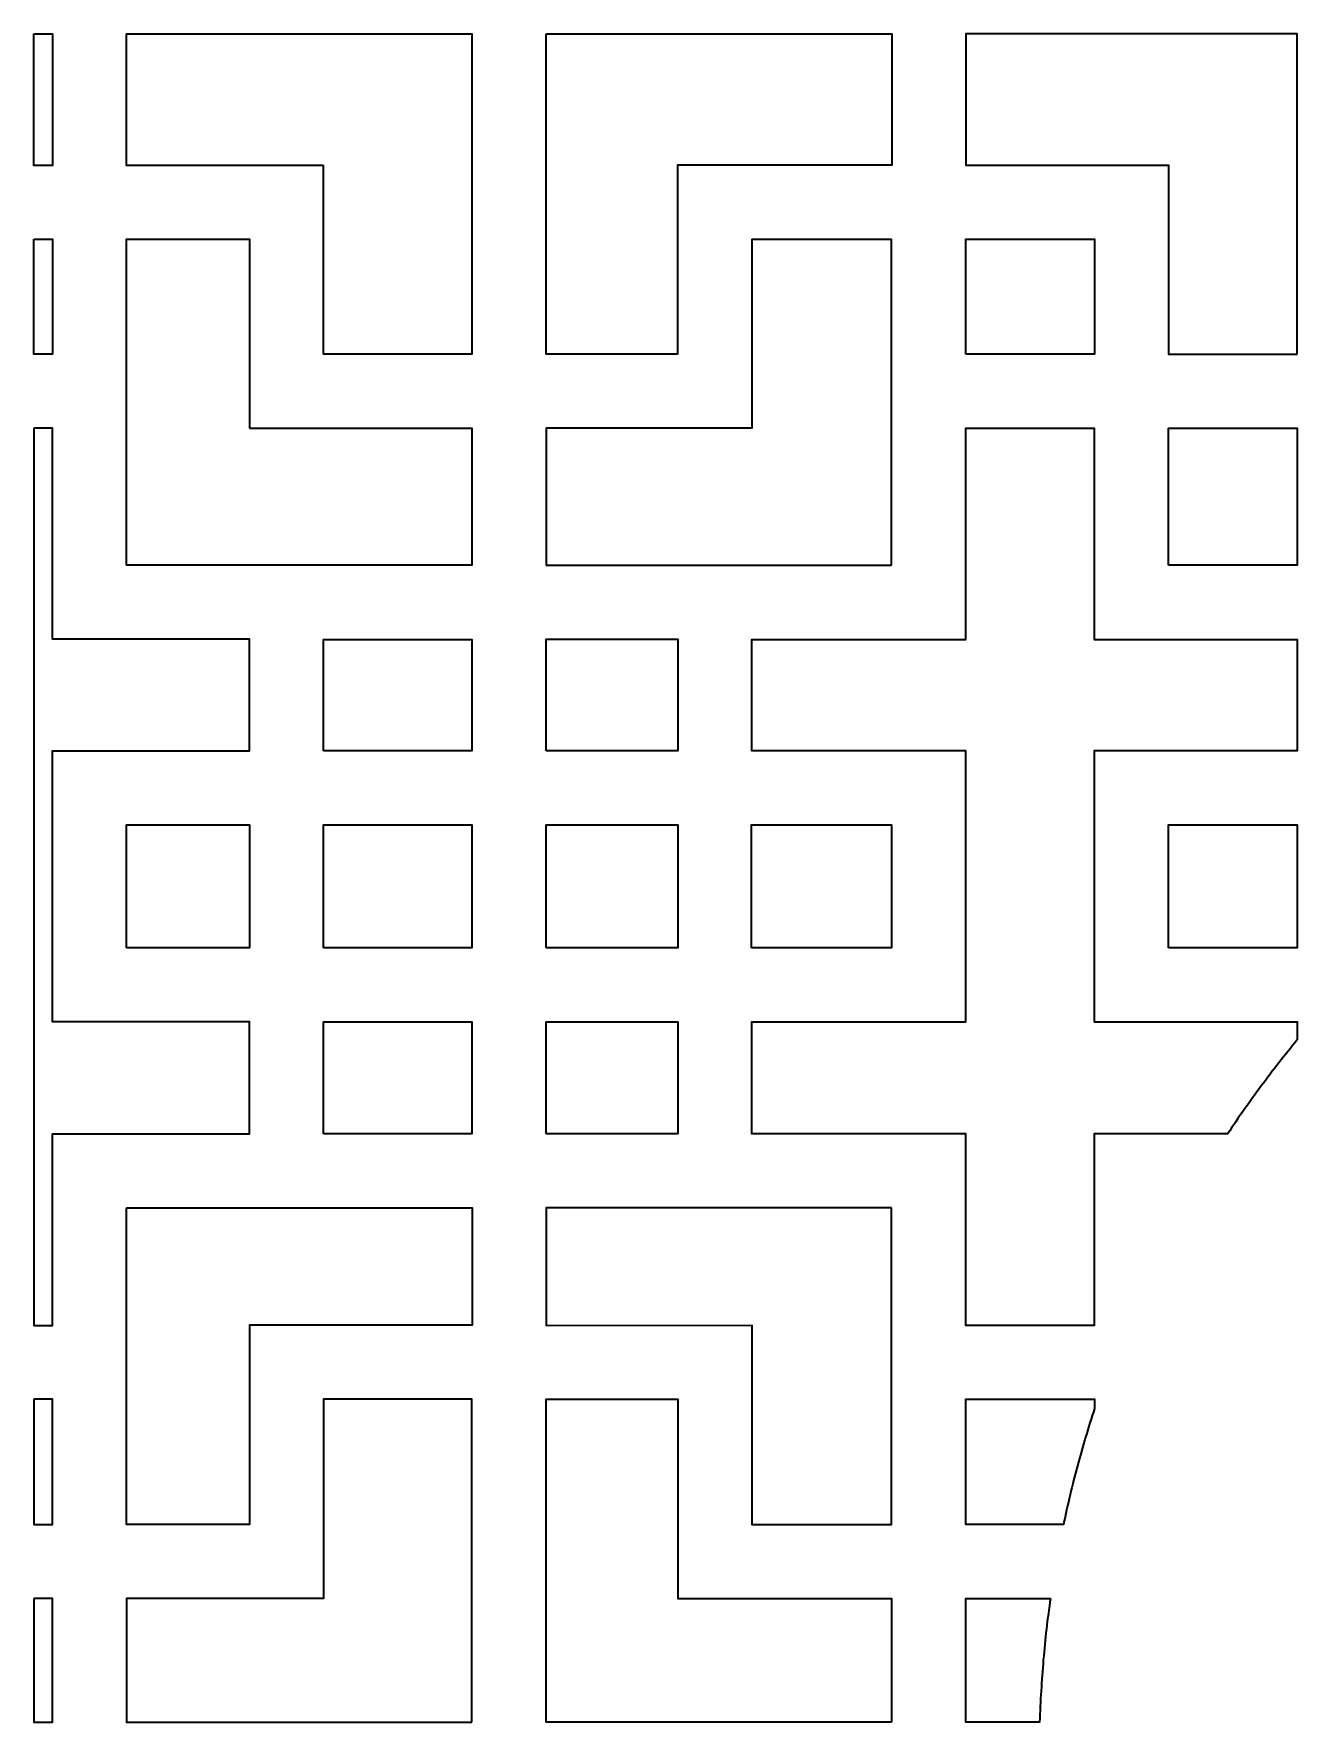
# Model space of a CAD drawing. Header units: centimetres. Extents: x 24 to 482, y -156 to 120.
# Drawn here: x 23.67 to 54.4, y -16.46 to 24.61 of the extents above; entities that cross this region are included whole.
import ezdxf

# ---------------------------------------------------------------- set-up
doc = ezdxf.new("R2010")
doc.units = ezdxf.units.CM
doc.header["$MEASUREMENT"] = 0
doc.layers.add('layer 1', color=7, linetype='Continuous')

msp = doc.modelspace()

# ---------------------------------------------------------------- linework, layer by layer
at = {"layer": 'layer 1', "color": 250, "lineweight": 35}
for points, knots in [([(23.67082, 24.61246), (23.67082, 24.61246), (23.67082, 21.40996), (23.67082, 21.40996), (23.67082, 21.40996), (23.67082, 21.40996), (24.12332, 21.40996), (24.12332, 21.40996), (24.12332, 21.40996), (24.12332, 21.40996), (24.12332, 24.61246), (24.12332, 24.61246), (24.12332, 24.61246), (24.12332, 24.61246), (23.67082, 24.61246), (23.67082, 24.61246)], [0, 0, 0, 0, 0.2, 0.2, 0.2, 0.2, 0.4, 0.4, 0.4, 0.4, 0.6, 0.6, 0.6, 0.6, 1, 1, 1, 1]), ([(30.71832, 21.40996), (30.71832, 21.40996), (30.71832, 16.82246), (30.71832, 16.82246), (30.71832, 16.82246), (30.71832, 16.82246), (34.32832, 16.82246), (34.32832, 16.82246), (34.32832, 16.82246), (34.32832, 16.82246), (34.32832, 24.61246), (34.32832, 24.61246), (34.32832, 24.61246), (34.32832, 24.61246), (25.92582, 24.61246), (25.92582, 24.61246), (25.92582, 24.61246), (25.92582, 24.61246), (25.92582, 21.40996), (25.92582, 21.40996), (25.92582, 21.40996), (25.92582, 21.40996), (30.71832, 21.40996), (30.71832, 21.40996)], [0, 0, 0, 0, 0.14285714, 0.14285714, 0.14285714, 0.14285714, 0.28571429, 0.28571429, 0.28571429, 0.28571429, 0.42857143, 0.42857143, 0.42857143, 0.42857143, 0.57142857, 0.57142857, 0.57142857, 0.57142857, 0.71428571, 0.71428571, 0.71428571, 0.71428571, 1, 1, 1, 1]), ([(36.13081, 24.60996), (36.13081, 24.60996), (36.13081, 16.82246), (36.13081, 16.82246), (36.13081, 16.82246), (36.13081, 16.82246), (39.32832, 16.82246), (39.32832, 16.82246), (39.32832, 16.82246), (39.32832, 16.82246), (39.32832, 21.41246), (39.32832, 21.41246), (39.32832, 21.41246), (39.32832, 21.41246), (44.53582, 21.41246), (44.53582, 21.41246), (44.53582, 21.41246), (44.53582, 21.41246), (44.53582, 24.60996), (44.53582, 24.60996), (44.53582, 24.60996), (44.53582, 24.60996), (36.13081, 24.60996), (36.13081, 24.60996)], [0, 0, 0, 0, 0.14285714, 0.14285714, 0.14285714, 0.14285714, 0.28571429, 0.28571429, 0.28571429, 0.28571429, 0.42857143, 0.42857143, 0.42857143, 0.42857143, 0.57142857, 0.57142857, 0.57142857, 0.57142857, 0.71428571, 0.71428571, 0.71428571, 0.71428571, 1, 1, 1, 1]), ([(54.39332, 16.82246), (54.39332, 16.82246), (51.26832, 16.82246), (51.26832, 16.82246), (51.26832, 16.82246), (51.26832, 16.82246), (51.26832, 21.41246), (51.26832, 21.41246), (51.26832, 21.41246), (51.26832, 21.41246), (46.33582, 21.41246), (46.33582, 21.41246), (46.33582, 21.41246), (46.33582, 21.41246), (46.33582, 24.60996), (46.33582, 24.60996), (46.33582, 24.60996), (46.33582, 24.60996), (54.39332, 24.60996), (54.39332, 24.60996), (54.39332, 24.60996), (54.39332, 24.60996), (54.39332, 16.82246), (54.39332, 16.82246)], [0, 0, 0, 0, 0.14285714, 0.14285714, 0.14285714, 0.14285714, 0.28571429, 0.28571429, 0.28571429, 0.28571429, 0.42857143, 0.42857143, 0.42857143, 0.42857143, 0.57142857, 0.57142857, 0.57142857, 0.57142857, 0.71428571, 0.71428571, 0.71428571, 0.71428571, 1, 1, 1, 1]), ([(23.67082, 19.61246), (23.67082, 19.61246), (23.67082, 16.82246), (23.67082, 16.82246), (23.67082, 16.82246), (23.67082, 16.82246), (24.12582, 16.82246), (24.12582, 16.82246), (24.12582, 16.82246), (24.12582, 16.82246), (24.12582, 19.61246), (24.12582, 19.61246), (24.12582, 19.61246), (24.12582, 19.61246), (23.67082, 19.61246), (23.67082, 19.61246)], [0, 0, 0, 0, 0.2, 0.2, 0.2, 0.2, 0.4, 0.4, 0.4, 0.4, 0.6, 0.6, 0.6, 0.6, 1, 1, 1, 1]), ([(28.92082, 15.02246), (28.92082, 15.02246), (28.92082, 19.61246), (28.92082, 19.61246), (28.92082, 19.61246), (28.92082, 19.61246), (25.92332, 19.61246), (25.92332, 19.61246), (25.92332, 19.61246), (25.92332, 19.61246), (25.92332, 11.68496), (25.92332, 11.68496), (25.92332, 11.68496), (25.92332, 11.68496), (34.32832, 11.68496), (34.32832, 11.68496), (34.32832, 11.68496), (34.32832, 11.68496), (34.32832, 15.02246), (34.32832, 15.02246), (34.32832, 15.02246), (34.32832, 15.02246), (28.92082, 15.02246), (28.92082, 15.02246)], [0, 0, 0, 0, 0.14285714, 0.14285714, 0.14285714, 0.14285714, 0.28571429, 0.28571429, 0.28571429, 0.28571429, 0.42857143, 0.42857143, 0.42857143, 0.42857143, 0.57142857, 0.57142857, 0.57142857, 0.57142857, 0.71428571, 0.71428571, 0.71428571, 0.71428571, 1, 1, 1, 1]), ([(44.53331, 11.68496), (44.53331, 11.68496), (36.13081, 11.68496), (36.13081, 11.68496), (36.13081, 11.68496), (36.13081, 11.68496), (36.13081, 15.02246), (36.13081, 15.02246), (36.13081, 15.02246), (36.13081, 15.02246), (41.13082, 15.02246), (41.13082, 15.02246), (41.13082, 15.02246), (41.13082, 15.02246), (41.13082, 19.60996), (41.13082, 19.60996), (41.13082, 19.60996), (41.13082, 19.60996), (44.53331, 19.60996), (44.53331, 19.60996), (44.53331, 19.60996), (44.53331, 19.60996), (44.53331, 11.68496), (44.53331, 11.68496)], [0, 0, 0, 0, 0.14285714, 0.14285714, 0.14285714, 0.14285714, 0.28571429, 0.28571429, 0.28571429, 0.28571429, 0.42857143, 0.42857143, 0.42857143, 0.42857143, 0.57142857, 0.57142857, 0.57142857, 0.57142857, 0.71428571, 0.71428571, 0.71428571, 0.71428571, 1, 1, 1, 1]), ([(46.33582, 16.82246), (46.33582, 16.82246), (49.46832, 16.82246), (49.46832, 16.82246), (49.46832, 16.82246), (49.46832, 16.82246), (49.46832, 19.61246), (49.46832, 19.61246), (49.46832, 19.61246), (49.46832, 19.61246), (46.33582, 19.61246), (46.33582, 19.61246), (46.33582, 19.61246), (46.33582, 19.61246), (46.33582, 16.82246), (46.33582, 16.82246)], [0, 0, 0, 0, 0.2, 0.2, 0.2, 0.2, 0.4, 0.4, 0.4, 0.4, 0.6, 0.6, 0.6, 0.6, 1, 1, 1, 1]), ([(23.67082, 15.02246), (23.67082, 15.02246), (24.12332, 15.01996), (24.12332, 15.01996), (24.12332, 15.01996), (24.12332, 15.01996), (24.12332, 9.88496), (24.12332, 9.88496), (24.12332, 9.88496), (24.12332, 9.88496), (28.92082, 9.88496), (28.92082, 9.88496), (28.92082, 9.88496), (28.92082, 9.88496), (28.92082, 7.17246), (28.92082, 7.17246), (28.92082, 7.17246), (28.92082, 7.17246), (24.12332, 7.17246), (24.12332, 7.17246), (24.12332, 7.17246), (24.12332, 7.17246), (24.12332, 0.57746), (24.12332, 0.57746), (24.12332, 0.57746), (24.12332, 0.57746), (28.92082, 0.57746), (28.92082, 0.57746), (28.92082, 0.57746), (28.92082, 0.57746), (28.92082, -2.14254), (28.92082, -2.14254), (28.92082, -2.14254), (28.92082, -2.14254), (24.12332, -2.14254), (24.12332, -2.14254), (24.12332, -2.14254), (24.12332, -2.14254), (24.12332, -6.80504), (24.12332, -6.80504), (24.12332, -6.80504), (24.12332, -6.80504), (23.67082, -6.80504), (23.67082, -6.80504), (23.67082, -6.80504), (23.67082, -6.80504), (23.67082, 15.02246), (23.67082, 15.02246)], [0, 0, 0, 0, 0.07692308, 0.07692308, 0.07692308, 0.07692308, 0.15384615, 0.15384615, 0.15384615, 0.15384615, 0.23076923, 0.23076923, 0.23076923, 0.23076923, 0.30769231, 0.30769231, 0.30769231, 0.30769231, 0.38461538, 0.38461538, 0.38461538, 0.38461538, 0.46153846, 0.46153846, 0.46153846, 0.46153846, 0.53846154, 0.53846154, 0.53846154, 0.53846154, 0.61538462, 0.61538462, 0.61538462, 0.61538462, 0.69230769, 0.69230769, 0.69230769, 0.69230769, 0.76923077, 0.76923077, 0.76923077, 0.76923077, 0.84615385, 0.84615385, 0.84615385, 0.84615385, 1, 1, 1, 1]), ([(54.39832, 0.13746), (54.39832, 0.13746), (54.39832, 0.57746), (54.39832, 0.57746), (54.39832, 0.57746), (54.39832, 0.57746), (49.46332, 0.57746), (49.46332, 0.57746), (49.46332, 0.57746), (49.46332, 0.57746), (49.46332, 7.16996), (49.46332, 7.16996), (49.46332, 7.16996), (49.46332, 7.16996), (54.39832, 7.16996), (54.39832, 7.16996), (54.39832, 7.16996), (54.39832, 7.16996), (54.39832, 9.88246), (54.39832, 9.88246), (54.39832, 9.88246), (54.39832, 9.88246), (49.46332, 9.88246), (49.46332, 9.88246), (49.46332, 9.88246), (49.46332, 9.88246), (49.46332, 15.01996), (49.46332, 15.01996), (49.46332, 15.01996), (49.46332, 15.01996), (46.33582, 15.01996), (46.33582, 15.01996), (46.33582, 15.01996), (46.33582, 15.01996), (46.33582, 9.88246), (46.33582, 9.88246), (46.33582, 9.88246), (46.33582, 9.88246), (41.13082, 9.88246), (41.13082, 9.88246), (41.13082, 9.88246), (41.13082, 9.88246), (41.13082, 7.16996), (41.13082, 7.16996), (41.13082, 7.16996), (41.13082, 7.16996), (46.33582, 7.16996), (46.33582, 7.16996), (46.33582, 7.16996), (46.33582, 7.16996), (46.33582, 0.57746), (46.33582, 0.57746), (46.33582, 0.57746), (46.33582, 0.57746), (41.13082, 0.57746), (41.13082, 0.57746), (41.13082, 0.57746), (41.13082, 0.57746), (41.13082, -2.14504), (41.13082, -2.14504), (41.13082, -2.14504), (41.13082, -2.14504), (46.33582, -2.14254), (46.33582, -2.14254), (46.33582, -2.14254), (46.33582, -2.14254), (46.33582, -6.80504), (46.33582, -6.80504), (46.33582, -6.80504), (46.33582, -6.80504), (49.46332, -6.80504), (49.46332, -6.80504), (49.46332, -6.80504), (49.46332, -6.80504), (49.46332, -2.14254), (49.46332, -2.14254), (49.46332, -2.14254), (49.46332, -2.14254), (52.70582, -2.14504), (52.70582, -2.14504), (52.70582, -2.14504), (52.70582, -2.14504), (52.70582, -2.14504), (52.70582, -2.14504), (52.70582, -2.14504), (52.70582, -2.14504), (52.75582, -2.07004), (52.75582, -2.07004), (52.75582, -2.07004), (52.75582, -2.07004), (52.80332, -1.99754), (52.80332, -1.99754), (52.80332, -1.99754), (52.80332, -1.99754), (52.85332, -1.92254), (52.85332, -1.92254), (52.85332, -1.92254), (52.85332, -1.92254), (52.90332, -1.85004), (52.90332, -1.85004), (52.90332, -1.85004), (52.90332, -1.85004), (52.95582, -1.77504), (52.95582, -1.77504), (52.95582, -1.77504), (52.95582, -1.77504), (53.00582, -1.70254), (53.00582, -1.70254), (53.00582, -1.70254), (53.00582, -1.70254), (53.05581, -1.63004), (53.05581, -1.63004), (53.05581, -1.63004), (53.05581, -1.63004), (53.10832, -1.55754), (53.10832, -1.55754), (53.10832, -1.55754), (53.10832, -1.55754), (53.15832, -1.48504), (53.15832, -1.48504), (53.15832, -1.48504), (53.15832, -1.48504), (53.21082, -1.41254), (53.21082, -1.41254), (53.21082, -1.41254), (53.21082, -1.41254), (53.26082, -1.34004), (53.26082, -1.34004), (53.26082, -1.34004), (53.26082, -1.34004), (53.31332, -1.26754), (53.31332, -1.26754), (53.31332, -1.26754), (53.31332, -1.26754), (53.36582, -1.19504), (53.36582, -1.19504), (53.36582, -1.19504), (53.36582, -1.19504), (53.41832, -1.12254), (53.41832, -1.12254), (53.41832, -1.12254), (53.41832, -1.12254), (53.47082, -1.05254), (53.47082, -1.05254), (53.47082, -1.05254), (53.47082, -1.05254), (53.52332, -0.98004), (53.52332, -0.98004), (53.52332, -0.98004), (53.52332, -0.98004), (53.57582, -0.91004), (53.57582, -0.91004), (53.57582, -0.91004), (53.57582, -0.91004), (53.63082, -0.83754), (53.63082, -0.83754), (53.63082, -0.83754), (53.63082, -0.83754), (53.68332, -0.76754), (53.68332, -0.76754), (53.68332, -0.76754), (53.68332, -0.76754), (53.73832, -0.69754), (53.73832, -0.69754), (53.73832, -0.69754), (53.73832, -0.69754), (53.79082, -0.62504), (53.79082, -0.62504), (53.79082, -0.62504), (53.79082, -0.62504), (53.84582, -0.55504), (53.84582, -0.55504), (53.84582, -0.55504), (53.84582, -0.55504), (53.90082, -0.48504), (53.90082, -0.48504), (53.90082, -0.48504), (53.90082, -0.48504), (53.95332, -0.41504), (53.95332, -0.41504), (53.95332, -0.41504), (53.95332, -0.41504), (54.00832, -0.34504), (54.00832, -0.34504), (54.00832, -0.34504), (54.00832, -0.34504), (54.06332, -0.27504), (54.06332, -0.27504), (54.06332, -0.27504), (54.06332, -0.27504), (54.12082, -0.20504), (54.12082, -0.20504), (54.12082, -0.20504), (54.12082, -0.20504), (54.17582, -0.13754), (54.17582, -0.13754), (54.17582, -0.13754), (54.17582, -0.13754), (54.23082, -0.06754), (54.23082, -0.06754), (54.23082, -0.06754), (54.23082, -0.06754), (54.28582, -0.00004), (54.28582, -0.00004), (54.28582, -0.00004), (54.28582, -0.00004), (54.34332, 0.06996), (54.34332, 0.06996), (54.34332, 0.06996), (54.34332, 0.06996), (54.39832, 0.13746), (54.39832, 0.13746)], [0, 0, 0, 0, 0.01851852, 0.01851852, 0.01851852, 0.01851852, 0.03703704, 0.03703704, 0.03703704, 0.03703704, 0.05555556, 0.05555556, 0.05555556, 0.05555556, 0.07407407, 0.07407407, 0.07407407, 0.07407407, 0.09259259, 0.09259259, 0.09259259, 0.09259259, 0.11111111, 0.11111111, 0.11111111, 0.11111111, 0.12962963, 0.12962963, 0.12962963, 0.12962963, 0.14814815, 0.14814815, 0.14814815, 0.14814815, 0.16666667, 0.16666667, 0.16666667, 0.16666667, 0.18518519, 0.18518519, 0.18518519, 0.18518519, 0.2037037, 0.2037037, 0.2037037, 0.2037037, 0.22222222, 0.22222222, 0.22222222, 0.22222222, 0.24074074, 0.24074074, 0.24074074, 0.24074074, 0.25925926, 0.25925926, 0.25925926, 0.25925926, 0.27777778, 0.27777778, 0.27777778, 0.27777778, 0.2962963, 0.2962963, 0.2962963, 0.2962963, 0.31481481, 0.31481481, 0.31481481, 0.31481481, 0.33333333, 0.33333333, 0.33333333, 0.33333333, 0.35185185, 0.35185185, 0.35185185, 0.35185185, 0.37037037, 0.37037037, 0.37037037, 0.37037037, 0.38888889, 0.38888889, 0.38888889, 0.38888889, 0.40740741, 0.40740741, 0.40740741, 0.40740741, 0.42592593, 0.42592593, 0.42592593, 0.42592593, 0.44444444, 0.44444444, 0.44444444, 0.44444444, 0.46296296, 0.46296296, 0.46296296, 0.46296296, 0.48148148, 0.48148148, 0.48148148, 0.48148148, 0.5, 0.5, 0.5, 0.5, 0.51851852, 0.51851852, 0.51851852, 0.51851852, 0.53703704, 0.53703704, 0.53703704, 0.53703704, 0.55555556, 0.55555556, 0.55555556, 0.55555556, 0.57407407, 0.57407407, 0.57407407, 0.57407407, 0.59259259, 0.59259259, 0.59259259, 0.59259259, 0.61111111, 0.61111111, 0.61111111, 0.61111111, 0.62962963, 0.62962963, 0.62962963, 0.62962963, 0.64814815, 0.64814815, 0.64814815, 0.64814815, 0.66666667, 0.66666667, 0.66666667, 0.66666667, 0.68518519, 0.68518519, 0.68518519, 0.68518519, 0.7037037, 0.7037037, 0.7037037, 0.7037037, 0.72222222, 0.72222222, 0.72222222, 0.72222222, 0.74074074, 0.74074074, 0.74074074, 0.74074074, 0.75925926, 0.75925926, 0.75925926, 0.75925926, 0.77777778, 0.77777778, 0.77777778, 0.77777778, 0.7962963, 0.7962963, 0.7962963, 0.7962963, 0.81481481, 0.81481481, 0.81481481, 0.81481481, 0.83333333, 0.83333333, 0.83333333, 0.83333333, 0.85185185, 0.85185185, 0.85185185, 0.85185185, 0.87037037, 0.87037037, 0.87037037, 0.87037037, 0.88888889, 0.88888889, 0.88888889, 0.88888889, 0.90740741, 0.90740741, 0.90740741, 0.90740741, 0.92592593, 0.92592593, 0.92592593, 0.92592593, 0.94444444, 0.94444444, 0.94444444, 0.94444444, 0.96296296, 0.96296296, 0.96296296, 0.96296296, 1, 1, 1, 1]), ([(51.26832, 11.68496), (51.26832, 11.68496), (54.39832, 11.68496), (54.39832, 11.68496), (54.39832, 11.68496), (54.39832, 11.68496), (54.39832, 15.01996), (54.39832, 15.01996), (54.39832, 15.01996), (54.39832, 15.01996), (51.26832, 15.01996), (51.26832, 15.01996), (51.26832, 15.01996), (51.26832, 15.01996), (51.26832, 11.68496), (51.26832, 11.68496)], [0, 0, 0, 0, 0.2, 0.2, 0.2, 0.2, 0.4, 0.4, 0.4, 0.4, 0.6, 0.6, 0.6, 0.6, 1, 1, 1, 1]), ([(30.71832, 7.16996), (30.71832, 7.16996), (34.32832, 7.16996), (34.32832, 7.16996), (34.32832, 7.16996), (34.32832, 7.16996), (34.32832, 9.88246), (34.32832, 9.88246), (34.32832, 9.88246), (34.32832, 9.88246), (30.71832, 9.88246), (30.71832, 9.88246), (30.71832, 9.88246), (30.71832, 9.88246), (30.71832, 7.16996), (30.71832, 7.16996)], [0, 0, 0, 0, 0.2, 0.2, 0.2, 0.2, 0.4, 0.4, 0.4, 0.4, 0.6, 0.6, 0.6, 0.6, 1, 1, 1, 1]), ([(36.13081, 7.16996), (36.13081, 7.16996), (39.33081, 7.16996), (39.33081, 7.16996), (39.33081, 7.16996), (39.33081, 7.16996), (39.33081, 9.88496), (39.33081, 9.88496), (39.33081, 9.88496), (39.33081, 9.88496), (36.13081, 9.88496), (36.13081, 9.88496), (36.13081, 9.88496), (36.13081, 9.88496), (36.13081, 7.16996), (36.13081, 7.16996)], [0, 0, 0, 0, 0.2, 0.2, 0.2, 0.2, 0.4, 0.4, 0.4, 0.4, 0.6, 0.6, 0.6, 0.6, 1, 1, 1, 1]), ([(25.92332, 2.37746), (25.92332, 2.37746), (28.91832, 2.37746), (28.91832, 2.37746), (28.91832, 2.37746), (28.91832, 2.37746), (28.91832, 5.37246), (28.91832, 5.37246), (28.91832, 5.37246), (28.91832, 5.37246), (25.92332, 5.37246), (25.92332, 5.37246), (25.92332, 5.37246), (25.92332, 5.37246), (25.92332, 2.37746), (25.92332, 2.37746)], [0, 0, 0, 0, 0.2, 0.2, 0.2, 0.2, 0.4, 0.4, 0.4, 0.4, 0.6, 0.6, 0.6, 0.6, 1, 1, 1, 1]), ([(30.71832, 2.37746), (30.71832, 2.37746), (34.32832, 2.37746), (34.32832, 2.37746), (34.32832, 2.37746), (34.32832, 2.37746), (34.32832, 5.36996), (34.32832, 5.36996), (34.32832, 5.36996), (34.32832, 5.36996), (30.71832, 5.36996), (30.71832, 5.36996), (30.71832, 5.36996), (30.71832, 5.36996), (30.71832, 2.37746), (30.71832, 2.37746)], [0, 0, 0, 0, 0.2, 0.2, 0.2, 0.2, 0.4, 0.4, 0.4, 0.4, 0.6, 0.6, 0.6, 0.6, 1, 1, 1, 1]), ([(36.13081, 2.37496), (36.13081, 2.37496), (39.33081, 2.37496), (39.33081, 2.37496), (39.33081, 2.37496), (39.33081, 2.37496), (39.33081, 5.36996), (39.33081, 5.36996), (39.33081, 5.36996), (39.33081, 5.36996), (36.13081, 5.36996), (36.13081, 5.36996), (36.13081, 5.36996), (36.13081, 5.36996), (36.13081, 2.37496), (36.13081, 2.37496)], [0, 0, 0, 0, 0.2, 0.2, 0.2, 0.2, 0.4, 0.4, 0.4, 0.4, 0.6, 0.6, 0.6, 0.6, 1, 1, 1, 1]), ([(41.12582, 2.38246), (41.12582, 2.38246), (44.53331, 2.38246), (44.53331, 2.38246), (44.53331, 2.38246), (44.53331, 2.38246), (44.53331, 5.37246), (44.53331, 5.37246), (44.53331, 5.37246), (44.53331, 5.37246), (41.12582, 5.37246), (41.12582, 5.37246), (41.12582, 5.37246), (41.12582, 5.37246), (41.12582, 2.38246), (41.12582, 2.38246)], [0, 0, 0, 0, 0.2, 0.2, 0.2, 0.2, 0.4, 0.4, 0.4, 0.4, 0.6, 0.6, 0.6, 0.6, 1, 1, 1, 1]), ([(51.26832, 2.37746), (51.26832, 2.37746), (54.39832, 2.37746), (54.39832, 2.37746), (54.39832, 2.37746), (54.39832, 2.37746), (54.39832, 5.37246), (54.39832, 5.37246), (54.39832, 5.37246), (54.39832, 5.37246), (51.26832, 5.37246), (51.26832, 5.37246), (51.26832, 5.37246), (51.26832, 5.37246), (51.26832, 2.37746), (51.26832, 2.37746)], [0, 0, 0, 0, 0.2, 0.2, 0.2, 0.2, 0.4, 0.4, 0.4, 0.4, 0.6, 0.6, 0.6, 0.6, 1, 1, 1, 1]), ([(30.72082, -2.14754), (30.72082, -2.14754), (34.32832, -2.14754), (34.32832, -2.14754), (34.32832, -2.14754), (34.32832, -2.14754), (34.32832, 0.57996), (34.32832, 0.57996), (34.32832, 0.57996), (34.32832, 0.57996), (30.72082, 0.57996), (30.72082, 0.57996), (30.72082, 0.57996), (30.72082, 0.57996), (30.72082, -2.14754), (30.72082, -2.14754)], [0, 0, 0, 0, 0.2, 0.2, 0.2, 0.2, 0.4, 0.4, 0.4, 0.4, 0.6, 0.6, 0.6, 0.6, 1, 1, 1, 1]), ([(36.13081, -2.14254), (36.13081, -2.14254), (39.33081, -2.14254), (39.33081, -2.14254), (39.33081, -2.14254), (39.33081, -2.14254), (39.33081, 0.57996), (39.33081, 0.57996), (39.33081, 0.57996), (39.33081, 0.57996), (36.13081, 0.57996), (36.13081, 0.57996), (36.13081, 0.57996), (36.13081, 0.57996), (36.13081, -2.14254), (36.13081, -2.14254)], [0, 0, 0, 0, 0.2, 0.2, 0.2, 0.2, 0.4, 0.4, 0.4, 0.4, 0.6, 0.6, 0.6, 0.6, 1, 1, 1, 1]), ([(25.92582, -3.94254), (25.92582, -3.94254), (25.92582, -11.64754), (25.92582, -11.64754), (25.92582, -11.64754), (25.92582, -11.64754), (28.91832, -11.64754), (28.91832, -11.64754), (28.91832, -11.64754), (28.91832, -11.64754), (28.91832, -6.80004), (28.91832, -6.80004), (28.91832, -6.80004), (28.91832, -6.80004), (34.33081, -6.80004), (34.33081, -6.80004), (34.33081, -6.80004), (34.33081, -6.80004), (34.33081, -3.94254), (34.33081, -3.94254), (34.33081, -3.94254), (34.33081, -3.94254), (25.92582, -3.94254), (25.92582, -3.94254)], [0, 0, 0, 0, 0.14285714, 0.14285714, 0.14285714, 0.14285714, 0.28571429, 0.28571429, 0.28571429, 0.28571429, 0.42857143, 0.42857143, 0.42857143, 0.42857143, 0.57142857, 0.57142857, 0.57142857, 0.57142857, 0.71428571, 0.71428571, 0.71428571, 0.71428571, 1, 1, 1, 1]), ([(44.53331, -3.94254), (44.53331, -3.94254), (44.53331, -11.64754), (44.53331, -11.64754), (44.53331, -11.64754), (44.53331, -11.64754), (41.13082, -11.64754), (41.13082, -11.64754), (41.13082, -11.64754), (41.13082, -11.64754), (41.13082, -6.80004), (41.13082, -6.80004), (41.13082, -6.80004), (41.13082, -6.80004), (36.13081, -6.80504), (36.13081, -6.80504), (36.13081, -6.80504), (36.13081, -6.80504), (36.13081, -3.94254), (36.13081, -3.94254), (36.13081, -3.94254), (36.13081, -3.94254), (44.53331, -3.94254), (44.53331, -3.94254)], [0, 0, 0, 0, 0.14285714, 0.14285714, 0.14285714, 0.14285714, 0.28571429, 0.28571429, 0.28571429, 0.28571429, 0.42857143, 0.42857143, 0.42857143, 0.42857143, 0.57142857, 0.57142857, 0.57142857, 0.57142857, 0.71428571, 0.71428571, 0.71428571, 0.71428571, 1, 1, 1, 1]), ([(23.67082, -8.60004), (23.67082, -8.60004), (24.12582, -8.60004), (24.12582, -8.60004), (24.12582, -8.60004), (24.12582, -8.60004), (24.12582, -11.64504), (24.12582, -11.64504), (24.12582, -11.64504), (24.12582, -11.64504), (23.67082, -11.64504), (23.67082, -11.64504), (23.67082, -11.64504), (23.67082, -11.64504), (23.67082, -8.60004), (23.67082, -8.60004)], [0, 0, 0, 0, 0.2, 0.2, 0.2, 0.2, 0.4, 0.4, 0.4, 0.4, 0.6, 0.6, 0.6, 0.6, 1, 1, 1, 1]), ([(34.32832, -16.45754), (34.32832, -16.45754), (25.92582, -16.45754), (25.92582, -16.45754), (25.92582, -16.45754), (25.92582, -16.45754), (25.92582, -13.44754), (25.92582, -13.44754), (25.92582, -13.44754), (25.92582, -13.44754), (30.71832, -13.44754), (30.71832, -13.44754), (30.71832, -13.44754), (30.71832, -13.44754), (30.71832, -8.60004), (30.71832, -8.60004), (30.71832, -8.60004), (30.71832, -8.60004), (34.32832, -8.60004), (34.32832, -8.60004), (34.32832, -8.60004), (34.32832, -8.60004), (34.32832, -16.45754), (34.32832, -16.45754)], [0, 0, 0, 0, 0.14285714, 0.14285714, 0.14285714, 0.14285714, 0.28571429, 0.28571429, 0.28571429, 0.28571429, 0.42857143, 0.42857143, 0.42857143, 0.42857143, 0.57142857, 0.57142857, 0.57142857, 0.57142857, 0.71428571, 0.71428571, 0.71428571, 0.71428571, 1, 1, 1, 1]), ([(44.53331, -16.45754), (44.53331, -16.45754), (44.53331, -13.44504), (44.53331, -13.44504), (44.53331, -13.44504), (44.53331, -13.44504), (39.33081, -13.44504), (39.33081, -13.44504), (39.33081, -13.44504), (39.33081, -13.44504), (39.33081, -8.60004), (39.33081, -8.60004), (39.33081, -8.60004), (39.33081, -8.60004), (36.13081, -8.60004), (36.13081, -8.60004), (36.13081, -8.60004), (36.13081, -8.60004), (36.13081, -16.45754), (36.13081, -16.45754), (36.13081, -16.45754), (36.13081, -16.45754), (44.53331, -16.45754), (44.53331, -16.45754)], [0, 0, 0, 0, 0.14285714, 0.14285714, 0.14285714, 0.14285714, 0.28571429, 0.28571429, 0.28571429, 0.28571429, 0.42857143, 0.42857143, 0.42857143, 0.42857143, 0.57142857, 0.57142857, 0.57142857, 0.57142857, 0.71428571, 0.71428571, 0.71428571, 0.71428571, 1, 1, 1, 1]), ([(49.46832, -8.82504), (49.46832, -8.82504), (49.46832, -8.60004), (49.46832, -8.60004), (49.46832, -8.60004), (49.46832, -8.60004), (46.33582, -8.60004), (46.33582, -8.60004), (46.33582, -8.60004), (46.33582, -8.60004), (46.33582, -11.64504), (46.33582, -11.64504), (46.33582, -11.64504), (46.33582, -11.64504), (48.71332, -11.64504), (48.71332, -11.64504), (48.71332, -11.64504), (48.71332, -11.64504), (48.71332, -11.64504), (48.71332, -11.64504), (48.71332, -11.64504), (48.71332, -11.64504), (48.73332, -11.55504), (48.73332, -11.55504), (48.73332, -11.55504), (48.73332, -11.55504), (48.75081, -11.46754), (48.75081, -11.46754), (48.75081, -11.46754), (48.75081, -11.46754), (48.77081, -11.37754), (48.77081, -11.37754), (48.77081, -11.37754), (48.77081, -11.37754), (48.79081, -11.28754), (48.79081, -11.28754), (48.79081, -11.28754), (48.79081, -11.28754), (48.81081, -11.19754), (48.81081, -11.19754), (48.81081, -11.19754), (48.81081, -11.19754), (48.83332, -11.10754), (48.83332, -11.10754), (48.83332, -11.10754), (48.83332, -11.10754), (48.85332, -11.02004), (48.85332, -11.02004), (48.85332, -11.02004), (48.85332, -11.02004), (48.87332, -10.93004), (48.87332, -10.93004), (48.87332, -10.93004), (48.87332, -10.93004), (48.89582, -10.84004), (48.89582, -10.84004), (48.89582, -10.84004), (48.89582, -10.84004), (48.91831, -10.75254), (48.91831, -10.75254), (48.91831, -10.75254), (48.91831, -10.75254), (48.93831, -10.66254), (48.93831, -10.66254), (48.93831, -10.66254), (48.93831, -10.66254), (48.96082, -10.57504), (48.96082, -10.57504), (48.96082, -10.57504), (48.96082, -10.57504), (48.98332, -10.48504), (48.98332, -10.48504), (48.98332, -10.48504), (48.98332, -10.48504), (49.00831, -10.39754), (49.00831, -10.39754), (49.00831, -10.39754), (49.00831, -10.39754), (49.03082, -10.31004), (49.03082, -10.31004), (49.03082, -10.31004), (49.03082, -10.31004), (49.05332, -10.22004), (49.05332, -10.22004), (49.05332, -10.22004), (49.05332, -10.22004), (49.07831, -10.13254), (49.07831, -10.13254), (49.07831, -10.13254), (49.07831, -10.13254), (49.10082, -10.04504), (49.10082, -10.04504), (49.10082, -10.04504), (49.10082, -10.04504), (49.12582, -9.95754), (49.12582, -9.95754), (49.12582, -9.95754), (49.12582, -9.95754), (49.15082, -9.87004), (49.15082, -9.87004), (49.15082, -9.87004), (49.15082, -9.87004), (49.17582, -9.78254), (49.17582, -9.78254), (49.17582, -9.78254), (49.17582, -9.78254), (49.20082, -9.69504), (49.20082, -9.69504), (49.20082, -9.69504), (49.20082, -9.69504), (49.22581, -9.60754), (49.22581, -9.60754), (49.22581, -9.60754), (49.22581, -9.60754), (49.25082, -9.52004), (49.25082, -9.52004), (49.25082, -9.52004), (49.25082, -9.52004), (49.27832, -9.43254), (49.27832, -9.43254), (49.27832, -9.43254), (49.27832, -9.43254), (49.30332, -9.34504), (49.30332, -9.34504), (49.30332, -9.34504), (49.30332, -9.34504), (49.33082, -9.25754), (49.33082, -9.25754), (49.33082, -9.25754), (49.33082, -9.25754), (49.35832, -9.17254), (49.35832, -9.17254), (49.35832, -9.17254), (49.35832, -9.17254), (49.38581, -9.08504), (49.38581, -9.08504), (49.38581, -9.08504), (49.38581, -9.08504), (49.41332, -8.99754), (49.41332, -8.99754), (49.41332, -8.99754), (49.41332, -8.99754), (49.44082, -8.91254), (49.44082, -8.91254), (49.44082, -8.91254), (49.44082, -8.91254), (49.46832, -8.82504), (49.46832, -8.82504)], [0, 0, 0, 0, 0.02631579, 0.02631579, 0.02631579, 0.02631579, 0.05263158, 0.05263158, 0.05263158, 0.05263158, 0.07894737, 0.07894737, 0.07894737, 0.07894737, 0.10526316, 0.10526316, 0.10526316, 0.10526316, 0.13157895, 0.13157895, 0.13157895, 0.13157895, 0.15789474, 0.15789474, 0.15789474, 0.15789474, 0.18421053, 0.18421053, 0.18421053, 0.18421053, 0.21052632, 0.21052632, 0.21052632, 0.21052632, 0.23684211, 0.23684211, 0.23684211, 0.23684211, 0.26315789, 0.26315789, 0.26315789, 0.26315789, 0.28947368, 0.28947368, 0.28947368, 0.28947368, 0.31578947, 0.31578947, 0.31578947, 0.31578947, 0.34210526, 0.34210526, 0.34210526, 0.34210526, 0.36842105, 0.36842105, 0.36842105, 0.36842105, 0.39473684, 0.39473684, 0.39473684, 0.39473684, 0.42105263, 0.42105263, 0.42105263, 0.42105263, 0.44736842, 0.44736842, 0.44736842, 0.44736842, 0.47368421, 0.47368421, 0.47368421, 0.47368421, 0.5, 0.5, 0.5, 0.5, 0.52631579, 0.52631579, 0.52631579, 0.52631579, 0.55263158, 0.55263158, 0.55263158, 0.55263158, 0.57894737, 0.57894737, 0.57894737, 0.57894737, 0.60526316, 0.60526316, 0.60526316, 0.60526316, 0.63157895, 0.63157895, 0.63157895, 0.63157895, 0.65789474, 0.65789474, 0.65789474, 0.65789474, 0.68421053, 0.68421053, 0.68421053, 0.68421053, 0.71052632, 0.71052632, 0.71052632, 0.71052632, 0.73684211, 0.73684211, 0.73684211, 0.73684211, 0.76315789, 0.76315789, 0.76315789, 0.76315789, 0.78947368, 0.78947368, 0.78947368, 0.78947368, 0.81578947, 0.81578947, 0.81578947, 0.81578947, 0.84210526, 0.84210526, 0.84210526, 0.84210526, 0.86842105, 0.86842105, 0.86842105, 0.86842105, 0.89473684, 0.89473684, 0.89473684, 0.89473684, 0.92105263, 0.92105263, 0.92105263, 0.92105263, 0.94736842, 0.94736842, 0.94736842, 0.94736842, 1, 1, 1, 1]), ([(23.67082, -13.44504), (23.67082, -13.44504), (24.12582, -13.44504), (24.12582, -13.44504), (24.12582, -13.44504), (24.12582, -13.44504), (24.12582, -16.45754), (24.12582, -16.45754), (24.12582, -16.45754), (24.12582, -16.45754), (23.67082, -16.45754), (23.67082, -16.45754), (23.67082, -16.45754), (23.67082, -16.45754), (23.67082, -13.44504), (23.67082, -13.44504)], [0, 0, 0, 0, 0.2, 0.2, 0.2, 0.2, 0.4, 0.4, 0.4, 0.4, 0.6, 0.6, 0.6, 0.6, 1, 1, 1, 1]), ([(48.39582, -13.44504), (48.39582, -13.44504), (46.33582, -13.44504), (46.33582, -13.44504), (46.33582, -13.44504), (46.33582, -13.44504), (46.33582, -16.45754), (46.33582, -16.45754), (46.33582, -16.45754), (46.33582, -16.45754), (48.13332, -16.45754), (48.13332, -16.45754), (48.13332, -16.45754), (48.13332, -16.45754), (48.13332, -16.45754), (48.13332, -16.45754), (48.13332, -16.45754), (48.13332, -16.45754), (48.13832, -16.36254), (48.13832, -16.36254), (48.13832, -16.36254), (48.13832, -16.36254), (48.14082, -16.26754), (48.14082, -16.26754), (48.14082, -16.26754), (48.14082, -16.26754), (48.14581, -16.17004), (48.14581, -16.17004), (48.14581, -16.17004), (48.14581, -16.17004), (48.14832, -16.07504), (48.14832, -16.07504), (48.14832, -16.07504), (48.14832, -16.07504), (48.15332, -15.98004), (48.15332, -15.98004), (48.15332, -15.98004), (48.15332, -15.98004), (48.15832, -15.88504), (48.15832, -15.88504), (48.15832, -15.88504), (48.15832, -15.88504), (48.16332, -15.79004), (48.16332, -15.79004), (48.16332, -15.79004), (48.16332, -15.79004), (48.16832, -15.69504), (48.16832, -15.69504), (48.16832, -15.69504), (48.16832, -15.69504), (48.17581, -15.60004), (48.17581, -15.60004), (48.17581, -15.60004), (48.17581, -15.60004), (48.18082, -15.50754), (48.18082, -15.50754), (48.18082, -15.50754), (48.18082, -15.50754), (48.18832, -15.41254), (48.18832, -15.41254), (48.18832, -15.41254), (48.18832, -15.41254), (48.19332, -15.31754), (48.19332, -15.31754), (48.19332, -15.31754), (48.19332, -15.31754), (48.20082, -15.22254), (48.20082, -15.22254), (48.20082, -15.22254), (48.20082, -15.22254), (48.20832, -15.12754), (48.20832, -15.12754), (48.20832, -15.12754), (48.20832, -15.12754), (48.21582, -15.03504), (48.21582, -15.03504), (48.21582, -15.03504), (48.21582, -15.03504), (48.22332, -14.94004), (48.22332, -14.94004), (48.22332, -14.94004), (48.22332, -14.94004), (48.23332, -14.84504), (48.23332, -14.84504), (48.23332, -14.84504), (48.23332, -14.84504), (48.24082, -14.75254), (48.24082, -14.75254), (48.24082, -14.75254), (48.24082, -14.75254), (48.25082, -14.65754), (48.25082, -14.65754), (48.25082, -14.65754), (48.25082, -14.65754), (48.26082, -14.56504), (48.26082, -14.56504), (48.26082, -14.56504), (48.26082, -14.56504), (48.26832, -14.47004), (48.26832, -14.47004), (48.26832, -14.47004), (48.26832, -14.47004), (48.27832, -14.37754), (48.27832, -14.37754), (48.27832, -14.37754), (48.27832, -14.37754), (48.28832, -14.28254), (48.28832, -14.28254), (48.28832, -14.28254), (48.28832, -14.28254), (48.30082, -14.19004), (48.30082, -14.19004), (48.30082, -14.19004), (48.30082, -14.19004), (48.31082, -14.09754), (48.31082, -14.09754), (48.31082, -14.09754), (48.31082, -14.09754), (48.32082, -14.00254), (48.32082, -14.00254), (48.32082, -14.00254), (48.32082, -14.00254), (48.33331, -13.91004), (48.33331, -13.91004), (48.33331, -13.91004), (48.33331, -13.91004), (48.34582, -13.81754), (48.34582, -13.81754), (48.34582, -13.81754), (48.34582, -13.81754), (48.35832, -13.72504), (48.35832, -13.72504), (48.35832, -13.72504), (48.35832, -13.72504), (48.37082, -13.63004), (48.37082, -13.63004), (48.37082, -13.63004), (48.37082, -13.63004), (48.38331, -13.53754), (48.38331, -13.53754), (48.38331, -13.53754), (48.38331, -13.53754), (48.39582, -13.44504), (48.39582, -13.44504)], [0, 0, 0, 0, 0.02702703, 0.02702703, 0.02702703, 0.02702703, 0.05405405, 0.05405405, 0.05405405, 0.05405405, 0.08108108, 0.08108108, 0.08108108, 0.08108108, 0.10810811, 0.10810811, 0.10810811, 0.10810811, 0.13513514, 0.13513514, 0.13513514, 0.13513514, 0.16216216, 0.16216216, 0.16216216, 0.16216216, 0.18918919, 0.18918919, 0.18918919, 0.18918919, 0.21621622, 0.21621622, 0.21621622, 0.21621622, 0.24324324, 0.24324324, 0.24324324, 0.24324324, 0.27027027, 0.27027027, 0.27027027, 0.27027027, 0.2972973, 0.2972973, 0.2972973, 0.2972973, 0.32432432, 0.32432432, 0.32432432, 0.32432432, 0.35135135, 0.35135135, 0.35135135, 0.35135135, 0.37837838, 0.37837838, 0.37837838, 0.37837838, 0.40540541, 0.40540541, 0.40540541, 0.40540541, 0.43243243, 0.43243243, 0.43243243, 0.43243243, 0.45945946, 0.45945946, 0.45945946, 0.45945946, 0.48648649, 0.48648649, 0.48648649, 0.48648649, 0.51351351, 0.51351351, 0.51351351, 0.51351351, 0.54054054, 0.54054054, 0.54054054, 0.54054054, 0.56756757, 0.56756757, 0.56756757, 0.56756757, 0.59459459, 0.59459459, 0.59459459, 0.59459459, 0.62162162, 0.62162162, 0.62162162, 0.62162162, 0.64864865, 0.64864865, 0.64864865, 0.64864865, 0.67567568, 0.67567568, 0.67567568, 0.67567568, 0.7027027, 0.7027027, 0.7027027, 0.7027027, 0.72972973, 0.72972973, 0.72972973, 0.72972973, 0.75675676, 0.75675676, 0.75675676, 0.75675676, 0.78378378, 0.78378378, 0.78378378, 0.78378378, 0.81081081, 0.81081081, 0.81081081, 0.81081081, 0.83783784, 0.83783784, 0.83783784, 0.83783784, 0.86486486, 0.86486486, 0.86486486, 0.86486486, 0.89189189, 0.89189189, 0.89189189, 0.89189189, 0.91891892, 0.91891892, 0.91891892, 0.91891892, 0.94594595, 0.94594595, 0.94594595, 0.94594595, 1, 1, 1, 1])]:
    msp.add_open_spline(points, degree=3, knots=knots, dxfattribs=at)

doc.saveas('drawing.dxf')
